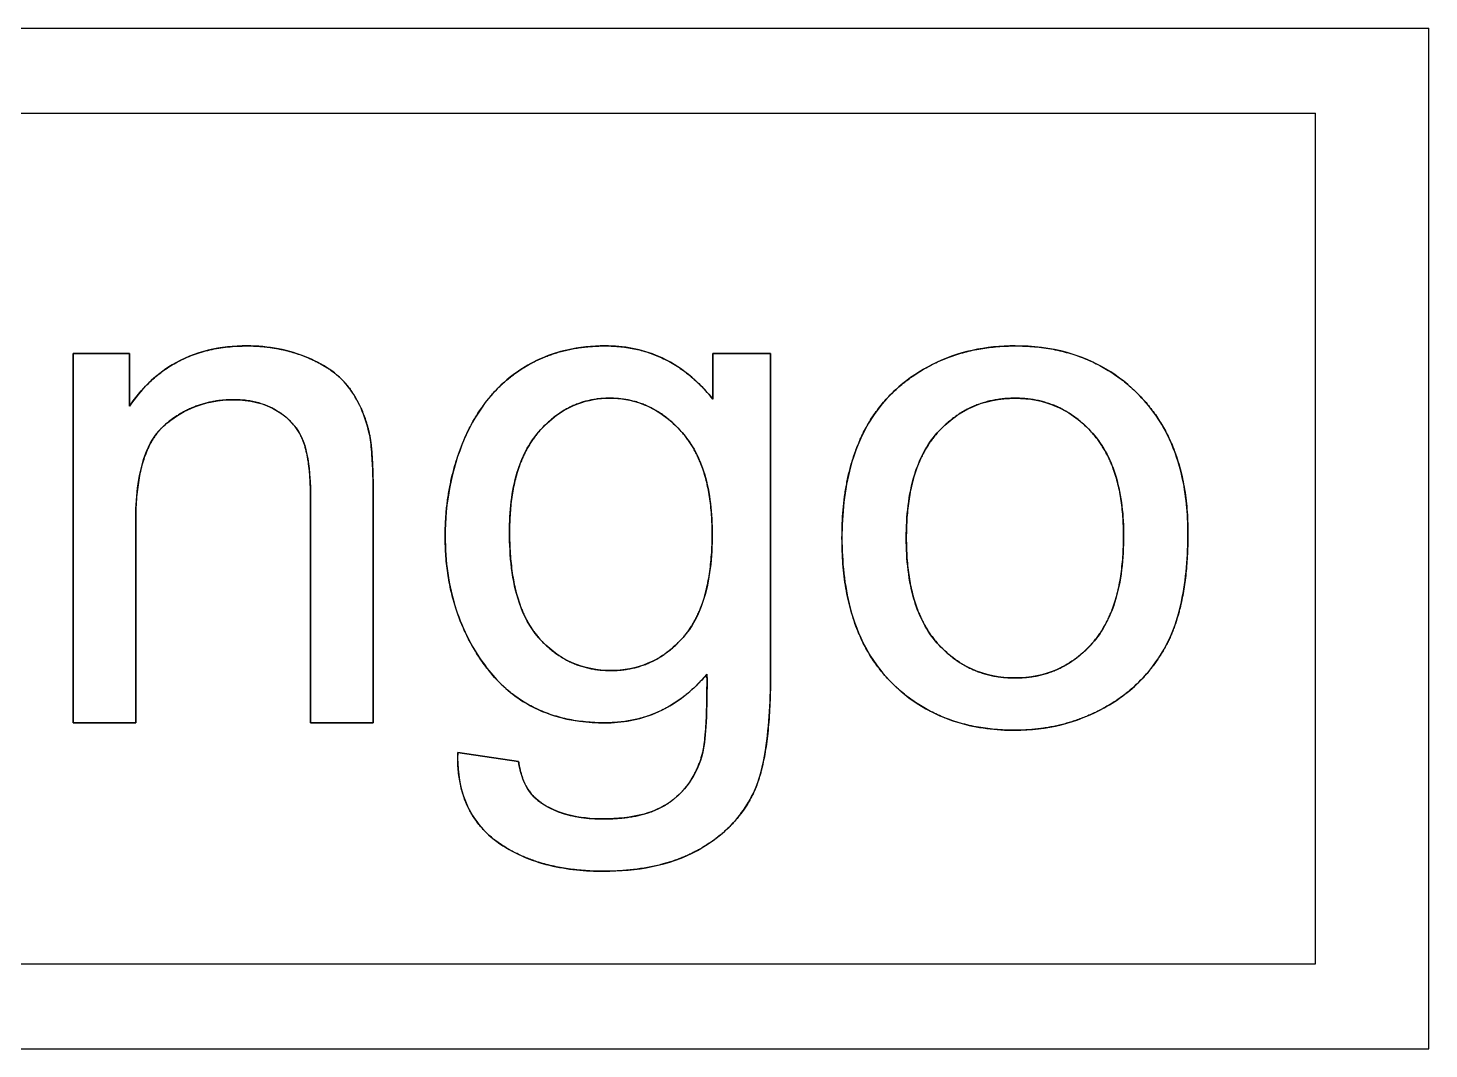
# Model space of a CAD drawing. Header units: millimetres. Extents: x 30 to 130, y 0 to 36.
# Drawn here: x 80.58 to 130, y 0 to 36 of the extents above; entities that cross this region are included whole.
import ezdxf

# ---------------------------------------------------------------- set-up
doc = ezdxf.new("R2010")
doc.units = ezdxf.units.MM
doc.layers.add('Fusion', color=7, linetype='CONTINUOUS')

msp = doc.modelspace()

# ---------------------------------------------------------------- linework, layer by layer
at = {"layer": 'Fusion'}
for p, q in [((30, 36, 9.3), (130, 36, 9.3)), ((30, 36), (130, 36)), ((30, 36, 9.3), (130, 36, 9.3)), ((30, 36), (130, 36)), ((130, 0, 9.3), (130, 36, 9.3)), ((130, 36), (130, 36, 9.3)), ((130, 0), (130, 36)), ((130, 0, 9.3), (130, 36, 9.3)), ((130, 36), (130, 36, 9.3)), ((130, 0), (130, 36)), ((36, 33, 9.3), (126, 33, 9.3)), ((36, 33, 6.3), (126, 33, 6.3)), ((36, 33, 9.3), (126, 33, 9.3)), ((36, 33, 6.3), (126, 33, 6.3)), ((126, 3, 9.3), (126, 33, 9.3)), ((126, 3, 9.3), (126, 33, 9.3)), ((126, 33, 6.3), (126, 33, 9.3)), ((126, 3, 6.3), (126, 33, 6.3)), ((126, 33, 6.3), (126, 33, 9.3)), ((126, 3, 6.3), (126, 33, 6.3)), ((88.3056, 24.7907, 6.3), (88.3056, 24.7907, 9.5)), ((88.3056, 24.7907, 6.3), (88.3056, 24.7907, 9.5)), ((100.94, 24.7907, 6.3), (100.94, 24.7907, 9.5)), ((100.94, 24.7907, 6.3), (100.94, 24.7907, 9.5)), ((115.401, 24.7907, 6.3), (115.401, 24.7907, 9.5)), ((115.401, 24.7907, 6.3), (115.401, 24.7907, 9.5)), ((82.1737, 24.5291, 6.3), (82.1737, 11.5, 6.3)), ((84.1604, 24.5291, 6.3), (82.1737, 24.5291, 6.3)), ((82.1737, 24.5291, 6.3), (82.1737, 11.5, 6.3)), ((82.1737, 24.5291, 6.3), (82.1737, 24.5291, 9.5)), ((82.1737, 11.5, 9.5), (82.1737, 24.5291, 9.5)), ((84.1604, 24.5291, 6.3), (82.1737, 24.5291, 6.3)), ((82.1737, 24.5291, 9.5), (84.1604, 24.5291, 9.5)), ((82.1737, 24.5291, 6.3), (82.1737, 24.5291, 9.5)), ((82.1737, 11.5, 9.5), (82.1737, 24.5291, 9.5)), ((82.1737, 24.5291, 9.5), (84.1604, 24.5291, 9.5)), ((84.1604, 22.6609, 6.3), (84.1604, 24.5291, 6.3)), ((84.1604, 22.6609, 6.3), (84.1604, 24.5291, 6.3)), ((84.1604, 24.5291, 9.5), (84.1604, 22.6609, 9.5)), ((84.1604, 24.5291, 6.3), (84.1604, 24.5291, 9.5)), ((84.1604, 24.5291, 6.3), (84.1604, 24.5291, 9.5)), ((84.1604, 24.5291, 9.5), (84.1604, 22.6609, 9.5)), ((90.4697, 24.368, 6.3), (90.4697, 24.368, 9.5)), ((90.4697, 24.368, 6.3), (90.4697, 24.368, 9.5)), ((106.777, 24.5291, 6.3), (104.742, 24.5291, 6.3)), ((104.742, 24.5291, 6.3), (104.742, 22.9094, 6.3)), ((106.777, 24.5291, 6.3), (104.742, 24.5291, 6.3)), ((104.742, 24.5291, 9.5), (106.777, 24.5291, 9.5)), ((104.742, 24.5291, 6.3), (104.742, 24.5291, 9.5)), ((104.742, 24.5291, 6.3), (104.742, 22.9094, 6.3)), ((104.742, 24.5291, 6.3), (104.742, 24.5291, 9.5)), ((104.742, 22.9094, 9.5), (104.742, 24.5291, 9.5)), ((104.742, 24.5291, 9.5), (106.777, 24.5291, 9.5)), ((104.742, 22.9094, 9.5), (104.742, 24.5291, 9.5)), ((106.777, 13.3003, 6.3), (106.777, 24.5291, 6.3)), ((106.777, 13.3003, 6.3), (106.777, 24.5291, 6.3)), ((106.777, 24.5291, 9.5), (106.777, 13.3003, 9.5)), ((106.777, 24.5291, 6.3), (106.777, 24.5291, 9.5)), ((106.777, 24.5291, 6.3), (106.777, 24.5291, 9.5)), ((106.777, 24.5291, 9.5), (106.777, 13.3003, 9.5)), ((97.9286, 23.9339, 6.3), (97.9286, 23.9339, 9.5)), ((97.9286, 23.9339, 6.3), (97.9286, 23.9339, 9.5)), ((91.9479, 23.261, 6.3), (91.9479, 23.261, 9.5)), ((91.9479, 23.261, 6.3), (91.9479, 23.261, 9.5)), ((111.305, 23.3501, 6.3), (111.305, 23.3501, 9.5)), ((111.305, 23.3501, 6.3), (111.305, 23.3501, 9.5)), ((87.8396, 22.8939, 6.3), (87.8396, 22.8939, 9.5)), ((87.8396, 22.8939, 6.3), (87.8396, 22.8939, 9.5)), ((101.099, 22.9462, 6.3), (101.099, 22.9462, 9.5)), ((101.099, 22.9462, 6.3), (101.099, 22.9462, 9.5)), ((104.742, 22.9094, 6.3), (104.742, 22.9094, 9.5)), ((104.742, 22.9094, 6.3), (104.742, 22.9094, 9.5)), ((115.401, 22.9462, 6.3), (115.401, 22.9462, 9.5)), ((115.401, 22.9462, 6.3), (115.401, 22.9462, 9.5)), ((119.792, 23.0386, 6.3), (119.792, 23.0386, 9.5)), ((119.792, 23.0386, 6.3), (119.792, 23.0386, 9.5)), ((84.1604, 22.6609, 6.3), (84.1604, 22.6609, 9.5)), ((84.1604, 22.6609, 6.3), (84.1604, 22.6609, 9.5)), ((89.3783, 22.4957, 6.3), (89.3783, 22.4957, 9.5)), ((89.3783, 22.4957, 6.3), (89.3783, 22.4957, 9.5)), ((85.4048, 21.9995, 6.3), (85.4048, 21.9995, 9.5)), ((85.4048, 21.9995, 6.3), (85.4048, 21.9995, 9.5)), ((98.5974, 21.7583, 6.3), (98.5974, 21.7583, 9.5)), ((98.5974, 21.7583, 6.3), (98.5974, 21.7583, 9.5)), ((90.2923, 21.4296, 6.3), (90.2923, 21.4296, 9.5)), ((90.2923, 21.4296, 6.3), (90.2923, 21.4296, 9.5)), ((92.6347, 21.6332, 6.3), (92.6347, 21.6332, 9.5)), ((92.6347, 21.6332, 6.3), (92.6347, 21.6332, 9.5)), ((95.9729, 21.504, 6.3), (95.9729, 21.504, 9.5)), ((95.9729, 21.504, 6.3), (95.9729, 21.504, 9.5)), ((103.656, 21.7395, 6.3), (103.656, 21.7395, 9.5)), ((103.656, 21.7395, 6.3), (103.656, 21.7395, 9.5)), ((112.654, 21.7207, 6.3), (112.654, 21.7207, 9.5)), ((112.654, 21.7207, 6.3), (112.654, 21.7207, 9.5)), ((118.13, 21.7149, 6.3), (118.13, 21.7149, 9.5)), ((118.13, 21.7149, 6.3), (118.13, 21.7149, 9.5)), ((90.5499, 19.4142, 6.3), (90.5499, 11.5, 6.3)), ((90.5499, 19.4142, 6.3), (90.5499, 19.4142, 9.5)), ((90.5499, 19.4142, 6.3), (90.5499, 11.5, 6.3)), ((90.5499, 19.4142, 6.3), (90.5499, 19.4142, 9.5)), ((90.5499, 11.5, 9.5), (90.5499, 19.4142, 9.5)), ((90.5499, 11.5, 9.5), (90.5499, 19.4142, 9.5)), ((92.7574, 11.5, 6.3), (92.7574, 19.4919, 6.3)), ((92.7574, 11.5, 6.3), (92.7574, 19.4919, 6.3)), ((92.7574, 19.4919, 9.5), (92.7574, 11.5, 9.5)), ((92.7574, 19.4919, 6.3), (92.7574, 19.4919, 9.5)), ((92.7574, 19.4919, 6.3), (92.7574, 19.4919, 9.5)), ((92.7574, 19.4919, 9.5), (92.7574, 11.5, 9.5)), ((84.3812, 11.5, 6.3), (84.3812, 18.6057, 6.3)), ((84.3812, 11.5, 6.3), (84.3812, 18.6057, 6.3)), ((84.3812, 18.6057, 9.5), (84.3812, 11.5, 9.5)), ((84.3812, 18.6057, 6.3), (84.3812, 18.6057, 9.5)), ((84.3812, 18.6057, 6.3), (84.3812, 18.6057, 9.5)), ((84.3812, 18.6057, 9.5), (84.3812, 11.5, 9.5)), ((95.2984, 18.0718, 6.3), (95.2984, 18.0718, 9.5)), ((95.2984, 18.0718, 6.3), (95.2984, 18.0718, 9.5)), ((97.5672, 18.2304, 6.3), (97.5672, 18.2304, 9.5)), ((97.5672, 18.2304, 6.3), (97.5672, 18.2304, 9.5)), ((104.717, 18.1576, 6.3), (104.717, 18.1576, 9.5)), ((104.717, 18.1576, 6.3), (104.717, 18.1576, 9.5)), ((109.294, 18.0145, 6.3), (109.294, 18.0145, 9.5)), ((109.294, 18.0145, 6.3), (109.294, 18.0145, 9.5)), ((111.563, 18.0203, 6.3), (111.563, 18.0203, 9.5)), ((111.563, 18.0203, 6.3), (111.563, 18.0203, 9.5)), ((119.228, 18.093, 6.3), (119.228, 18.093, 9.5)), ((119.228, 18.093, 6.3), (119.228, 18.093, 9.5)), ((121.496, 18.1977, 6.3), (121.496, 18.1977, 9.5)), ((121.496, 18.1977, 6.3), (121.496, 18.1977, 9.5)), ((98.5851, 14.5136, 6.3), (98.5851, 14.5136, 9.5)), ((98.5851, 14.5136, 6.3), (98.5851, 14.5136, 9.5)), ((103.687, 14.5079, 6.3), (103.687, 14.5079, 9.5)), ((103.687, 14.5079, 6.3), (103.687, 14.5079, 9.5)), ((112.654, 14.3141, 6.3), (112.654, 14.3141, 9.5)), ((112.654, 14.3141, 6.3), (112.654, 14.3141, 9.5)), ((118.136, 14.3199, 6.3), (118.136, 14.3199, 9.5)), ((118.136, 14.3199, 6.3), (118.136, 14.3199, 9.5)), ((120.742, 14.2602, 6.3), (120.742, 14.2602, 9.5)), ((120.742, 14.2602, 6.3), (120.742, 14.2602, 9.5)), ((96.7701, 13.4336, 6.3), (96.7701, 13.4336, 9.5)), ((96.7701, 13.4336, 6.3), (96.7701, 13.4336, 9.5)), ((101.136, 13.3445, 6.3), (101.136, 13.3445, 9.5)), ((101.136, 13.3445, 6.3), (101.136, 13.3445, 9.5)), ((104.533, 13.221, 6.3), (104.533, 13.221, 9.5)), ((104.533, 13.221, 6.3), (104.533, 13.221, 9.5)), ((106.777, 13.3003, 6.3), (106.777, 13.3003, 9.5)), ((106.777, 13.3003, 6.3), (106.777, 13.3003, 9.5)), ((110.98, 12.9839, 6.3), (110.98, 12.9839, 9.5)), ((110.98, 12.9839, 6.3), (110.98, 12.9839, 9.5)), ((115.401, 13.0828, 6.3), (115.401, 13.0828, 9.5)), ((115.401, 13.0828, 6.3), (115.401, 13.0828, 9.5)), ((118.547, 12.0314, 6.3), (118.547, 12.0314, 9.5)), ((118.547, 12.0314, 6.3), (118.547, 12.0314, 9.5)), ((82.1737, 11.5, 6.3), (84.3812, 11.5, 6.3)), ((82.1737, 11.5, 6.3), (82.1737, 11.5, 9.5)), ((82.1737, 11.5, 6.3), (84.3812, 11.5, 6.3)), ((82.1737, 11.5, 6.3), (82.1737, 11.5, 9.5)), ((84.3812, 11.5, 9.5), (82.1737, 11.5, 9.5)), ((84.3812, 11.5, 9.5), (82.1737, 11.5, 9.5)), ((84.3812, 11.5, 6.3), (84.3812, 11.5, 9.5)), ((84.3812, 11.5, 6.3), (84.3812, 11.5, 9.5)), ((90.5499, 11.5, 6.3), (92.7574, 11.5, 6.3)), ((90.5499, 11.5, 6.3), (90.5499, 11.5, 9.5)), ((90.5499, 11.5, 6.3), (92.7574, 11.5, 6.3)), ((90.5499, 11.5, 6.3), (90.5499, 11.5, 9.5)), ((92.7574, 11.5, 9.5), (90.5499, 11.5, 9.5)), ((92.7574, 11.5, 9.5), (90.5499, 11.5, 9.5)), ((92.7574, 11.5, 6.3), (92.7574, 11.5, 9.5)), ((92.7574, 11.5, 6.3), (92.7574, 11.5, 9.5)), ((100.928, 11.5, 6.3), (100.928, 11.5, 9.5)), ((100.928, 11.5, 6.3), (100.928, 11.5, 9.5)), ((115.401, 11.2384, 6.3), (115.401, 11.2384, 9.5)), ((115.401, 11.2384, 6.3), (115.401, 11.2384, 9.5)), ((97.8861, 10.1395, 6.3), (95.7399, 10.4535, 6.3)), ((97.8861, 10.1395, 6.3), (95.7399, 10.4535, 6.3)), ((95.7399, 10.4535, 9.5), (97.8861, 10.1395, 9.5)), ((95.7399, 10.4535, 6.3), (95.7399, 10.4535, 9.5)), ((95.7399, 10.4535, 6.3), (95.7399, 10.4535, 9.5)), ((95.7399, 10.4535, 9.5), (97.8861, 10.1395, 9.5)), ((104.374, 10.4175, 6.3), (104.374, 10.4175, 9.5)), ((104.374, 10.4175, 6.3), (104.374, 10.4175, 9.5)), ((97.8861, 10.1395, 6.3), (97.8861, 10.1395, 9.5)), ((97.8861, 10.1395, 6.3), (97.8861, 10.1395, 9.5)), ((106.158, 9.00145, 6.3), (106.158, 9.00145, 9.5)), ((106.158, 9.00145, 6.3), (106.158, 9.00145, 9.5)), ((98.6342, 8.7153, 6.3), (98.6342, 8.7153, 9.5)), ((98.6342, 8.7153, 6.3), (98.6342, 8.7153, 9.5)), ((103.245, 8.71857, 6.3), (103.245, 8.71857, 9.5)), ((103.245, 8.71857, 6.3), (103.245, 8.71857, 9.5)), ((100.878, 8.11192, 6.3), (100.878, 8.11192, 9.5)), ((100.878, 8.11192, 6.3), (100.878, 8.11192, 9.5)), ((97.1257, 7.3115, 6.3), (97.1257, 7.3115, 9.5)), ((97.1257, 7.3115, 6.3), (97.1257, 7.3115, 9.5)), ((104.195, 7.00164, 6.3), (104.195, 7.00164, 9.5)), ((104.195, 7.00164, 6.3), (104.195, 7.00164, 9.5)), ((100.891, 6.26744, 6.3), (100.891, 6.26744, 9.5)), ((100.891, 6.26744, 6.3), (100.891, 6.26744, 9.5)), ((36, 3, 9.3), (126, 3, 9.3)), ((36, 3, 6.3), (126, 3, 6.3)), ((36, 3, 9.3), (126, 3, 9.3)), ((36, 3, 6.3), (126, 3, 6.3)), ((126, 3, 6.3), (126, 3, 9.3)), ((126, 3, 6.3), (126, 3, 9.3)), ((30, 0), (130, 0)), ((30, 0, 9.3), (130, 0, 9.3)), ((30, 0, 9.3), (130, 0, 9.3)), ((30, 0), (130, 0)), ((130, 0), (130, 0, 9.3)), ((130, 0), (130, 0, 9.3))]:
    msp.add_line(p, q, dxfattribs=at)
for points, knots in [([(88.3056, 24.7907, 6.3), (87.3858, 24.7939, 6.3), (86.4542, 24.5966, 6.3), (85.666, 24.1204, 6.3), (85.0605, 23.7596, 6.3), (84.5534, 23.247, 6.3), (84.1604, 22.6609, 6.3)], [0, 0, 0, 0, 0.565833, 0.565833, 0.565833, 1, 1, 1, 1]), ([(88.3056, 24.7907, 6.3), (87.3858, 24.7939, 6.3), (86.4542, 24.5966, 6.3), (85.666, 24.1204, 6.3), (85.0605, 23.7596, 6.3), (84.5534, 23.247, 6.3), (84.1604, 22.6609, 6.3)], [0, 0, 0, 0, 0.565833, 0.565833, 0.565833, 1, 1, 1, 1]), ([(100.94, 24.7907, 6.3), (100.481, 24.7926, 6.3), (100.029, 24.7437, 6.3), (99.5846, 24.6438, 6.3), (98.9945, 24.5092, 6.3), (98.4303, 24.2703, 6.3), (97.9286, 23.9339, 6.3)], [0, 0, 0, 0, 0.42843, 0.42843, 0.42843, 1, 1, 1, 1]), ([(100.94, 24.7907, 6.3), (100.481, 24.7926, 6.3), (100.029, 24.7437, 6.3), (99.5846, 24.6438, 6.3), (98.9945, 24.5092, 6.3), (98.4303, 24.2703, 6.3), (97.9286, 23.9339, 6.3)], [0, 0, 0, 0, 0.42843, 0.42843, 0.42843, 1, 1, 1, 1]), ([(104.742, 22.9094, 6.3), (104.232, 23.5536, 6.3), (103.586, 24.0963, 6.3), (102.831, 24.4182, 6.3), (102.238, 24.6751, 6.3), (101.588, 24.7919, 6.3), (100.94, 24.7907, 6.3)], [0, 0, 0, 0, 0.558645, 0.558645, 0.558645, 1, 1, 1, 1]), ([(104.742, 22.9094, 6.3), (104.232, 23.5536, 6.3), (103.586, 24.0963, 6.3), (102.831, 24.4182, 6.3), (102.238, 24.6751, 6.3), (101.588, 24.7919, 6.3), (100.94, 24.7907, 6.3)], [0, 0, 0, 0, 0.558645, 0.558645, 0.558645, 1, 1, 1, 1]), ([(115.401, 24.7907, 6.3), (114.385, 24.7934, 6.3), (113.363, 24.5906, 6.3), (112.46, 24.1265, 6.3), (112.044, 23.9137, 6.3), (111.66, 23.6549, 6.3), (111.305, 23.3501, 6.3)], [0, 0, 0, 0, 0.685513, 0.685513, 0.685513, 1, 1, 1, 1]), ([(115.401, 24.7907, 6.3), (114.385, 24.7934, 6.3), (113.363, 24.5906, 6.3), (112.46, 24.1265, 6.3), (112.044, 23.9137, 6.3), (111.66, 23.6549, 6.3), (111.305, 23.3501, 6.3)], [0, 0, 0, 0, 0.685513, 0.685513, 0.685513, 1, 1, 1, 1]), ([(119.792, 23.0386, 6.3), (119.095, 23.7621, 6.3), (118.206, 24.294, 6.3), (117.236, 24.556, 6.3), (116.64, 24.7203, 6.3), (116.021, 24.7909, 6.3), (115.401, 24.7907, 6.3)], [0, 0, 0, 0, 0.619179, 0.619179, 0.619179, 1, 1, 1, 1]), ([(119.792, 23.0386, 6.3), (119.095, 23.7621, 6.3), (118.206, 24.294, 6.3), (117.236, 24.556, 6.3), (116.64, 24.7203, 6.3), (116.021, 24.7909, 6.3), (115.401, 24.7907, 6.3)], [0, 0, 0, 0, 0.619179, 0.619179, 0.619179, 1, 1, 1, 1]), ([(97.9286, 23.9339, 6.3), (97.4209, 23.5954, 6.3), (96.9786, 23.1627, 6.3), (96.6225, 22.6658, 6.3), (96.3644, 22.3036, 6.3), (96.1479, 21.9164, 6.3), (95.9729, 21.504, 6.3)], [0, 0, 0, 0, 0.579777, 0.579777, 0.579777, 1, 1, 1, 1]), ([(97.9286, 23.9339, 6.3), (97.4209, 23.5954, 6.3), (96.9786, 23.1627, 6.3), (96.6225, 22.6658, 6.3), (96.3644, 22.3036, 6.3), (96.1479, 21.9164, 6.3), (95.9729, 21.504, 6.3)], [0, 0, 0, 0, 0.579777, 0.579777, 0.579777, 1, 1, 1, 1]), ([(111.305, 23.3501, 6.3), (110.82, 22.9336, 6.3), (110.418, 22.4238, 6.3), (110.118, 21.8595, 6.3), (109.894, 21.4361, 6.3), (109.72, 20.9923, 6.3), (109.597, 20.5282, 6.3), (109.376, 19.7122, 6.3), (109.294, 18.8618, 6.3), (109.294, 18.0145, 6.3)], [0, 0, 0, 0, 0.326435, 0.326435, 0.326435, 0.569955, 0.569955, 0.569955, 1, 1, 1, 1]), ([(111.305, 23.3501, 6.3), (110.82, 22.9336, 6.3), (110.418, 22.4238, 6.3), (110.118, 21.8595, 6.3), (109.894, 21.4361, 6.3), (109.72, 20.9923, 6.3), (109.597, 20.5282, 6.3), (109.376, 19.7122, 6.3), (109.294, 18.8618, 6.3), (109.294, 18.0145, 6.3)], [0, 0, 0, 0, 0.326435, 0.326435, 0.326435, 0.569955, 0.569955, 0.569955, 1, 1, 1, 1]), ([(85.4048, 21.9995, 6.3), (85.6889, 22.2491, 6.3), (86.0032, 22.449, 6.3), (86.3476, 22.5992, 6.3), (86.8147, 22.8019, 6.3), (87.3261, 22.8948, 6.3), (87.8396, 22.8939, 6.3)], [0, 0, 0, 0, 0.423215, 0.423215, 0.423215, 1, 1, 1, 1]), ([(85.4048, 21.9995, 6.3), (85.6889, 22.2491, 6.3), (86.0032, 22.449, 6.3), (86.3476, 22.5992, 6.3), (86.8147, 22.8019, 6.3), (87.3261, 22.8948, 6.3), (87.8396, 22.8939, 6.3)], [0, 0, 0, 0, 0.423215, 0.423215, 0.423215, 1, 1, 1, 1]), ([(98.5974, 21.7583, 6.3), (98.9743, 22.1954, 6.3), (99.4429, 22.5536, 6.3), (99.9796, 22.7514, 6.3), (100.336, 22.8844, 6.3), (100.717, 22.9467, 6.3), (101.099, 22.9462, 6.3)], [0, 0, 0, 0, 0.600261, 0.600261, 0.600261, 1, 1, 1, 1]), ([(98.5974, 21.7583, 6.3), (98.9743, 22.1954, 6.3), (99.4429, 22.5536, 6.3), (99.9796, 22.7514, 6.3), (100.336, 22.8844, 6.3), (100.717, 22.9467, 6.3), (101.099, 22.9462, 6.3)], [0, 0, 0, 0, 0.600261, 0.600261, 0.600261, 1, 1, 1, 1]), ([(101.099, 22.9462, 6.3), (101.48, 22.9467, 6.3), (101.86, 22.886, 6.3), (102.216, 22.757, 6.3), (102.774, 22.5575, 6.3), (103.262, 22.1897, 6.3), (103.656, 21.7395, 6.3)], [0, 0, 0, 0, 0.390392, 0.390392, 0.390392, 1, 1, 1, 1]), ([(101.099, 22.9462, 6.3), (101.48, 22.9467, 6.3), (101.86, 22.886, 6.3), (102.216, 22.757, 6.3), (102.774, 22.5575, 6.3), (103.262, 22.1897, 6.3), (103.656, 21.7395, 6.3)], [0, 0, 0, 0, 0.390392, 0.390392, 0.390392, 1, 1, 1, 1]), ([(112.654, 21.7207, 6.3), (112.99, 22.0988, 6.3), (113.394, 22.4145, 6.3), (113.851, 22.6237, 6.3), (114.333, 22.8468, 6.3), (114.867, 22.9473, 6.3), (115.401, 22.9462, 6.3)], [0, 0, 0, 0, 0.486266, 0.486266, 0.486266, 1, 1, 1, 1]), ([(112.654, 21.7207, 6.3), (112.99, 22.0988, 6.3), (113.394, 22.4145, 6.3), (113.851, 22.6237, 6.3), (114.333, 22.8468, 6.3), (114.867, 22.9473, 6.3), (115.401, 22.9462, 6.3)], [0, 0, 0, 0, 0.486266, 0.486266, 0.486266, 1, 1, 1, 1]), ([(115.401, 22.9462, 6.3), (115.9, 22.9471, 6.3), (116.398, 22.8569, 6.3), (116.852, 22.659, 6.3), (117.342, 22.4484, 6.3), (117.774, 22.116, 6.3), (118.13, 21.7149, 6.3)], [0, 0, 0, 0, 0.482096, 0.482096, 0.482096, 1, 1, 1, 1]), ([(115.401, 22.9462, 6.3), (115.9, 22.9471, 6.3), (116.398, 22.8569, 6.3), (116.852, 22.659, 6.3), (117.342, 22.4484, 6.3), (117.774, 22.116, 6.3), (118.13, 21.7149, 6.3)], [0, 0, 0, 0, 0.482096, 0.482096, 0.482096, 1, 1, 1, 1]), ([(121.496, 18.1977, 6.3), (121.496, 18.8752, 6.3), (121.435, 19.5535, 6.3), (121.284, 20.2118, 6.3), (121.183, 20.6572, 6.3), (121.038, 21.0867, 6.3), (120.847, 21.5004, 6.3), (120.585, 22.0679, 6.3), (120.228, 22.5912, 6.3), (119.792, 23.0386, 6.3)], [0, 0, 0, 0, 0.384244, 0.384244, 0.384244, 0.643174, 0.643174, 0.643174, 1, 1, 1, 1]), ([(121.496, 18.1977, 6.3), (121.496, 18.8752, 6.3), (121.435, 19.5535, 6.3), (121.284, 20.2118, 6.3), (121.183, 20.6572, 6.3), (121.038, 21.0867, 6.3), (120.847, 21.5004, 6.3), (120.585, 22.0679, 6.3), (120.228, 22.5912, 6.3), (119.792, 23.0386, 6.3)], [0, 0, 0, 0, 0.384244, 0.384244, 0.384244, 0.643174, 0.643174, 0.643174, 1, 1, 1, 1]), ([(84.3812, 18.6057, 6.3), (84.3841, 19.3931, 6.3), (84.4481, 20.1903, 6.3), (84.7091, 20.9208, 6.3), (84.8577, 21.3306, 6.3), (85.0807, 21.7171, 6.3), (85.4048, 21.9995, 6.3)], [0, 0, 0, 0, 0.638697, 0.638697, 0.638697, 1, 1, 1, 1]), ([(84.3812, 18.6057, 6.3), (84.3841, 19.3931, 6.3), (84.4481, 20.1903, 6.3), (84.7091, 20.9208, 6.3), (84.8577, 21.3306, 6.3), (85.0807, 21.7171, 6.3), (85.4048, 21.9995, 6.3)], [0, 0, 0, 0, 0.638697, 0.638697, 0.638697, 1, 1, 1, 1]), ([(97.5672, 18.2304, 6.3), (97.568, 18.9461, 6.3), (97.6368, 19.6644, 6.3), (97.8426, 20.342, 6.3), (98.0001, 20.8602, 6.3), (98.2449, 21.3529, 6.3), (98.5974, 21.7583, 6.3)], [0, 0, 0, 0, 0.565828, 0.565828, 0.565828, 1, 1, 1, 1]), ([(97.5672, 18.2304, 6.3), (97.568, 18.9461, 6.3), (97.6368, 19.6644, 6.3), (97.8426, 20.342, 6.3), (98.0001, 20.8602, 6.3), (98.2449, 21.3529, 6.3), (98.5974, 21.7583, 6.3)], [0, 0, 0, 0, 0.565828, 0.565828, 0.565828, 1, 1, 1, 1]), ([(90.2923, 21.4296, 6.3), (90.4397, 21.041, 6.3), (90.4985, 20.5853, 6.3), (90.5291, 20.1251, 6.3), (90.5434, 19.8909, 6.3), (90.5503, 19.6539, 6.3), (90.5499, 19.4142, 6.3)], [0, 0, 0, 0, 0.66419, 0.66419, 0.66419, 1, 1, 1, 1]), ([(90.2923, 21.4296, 6.3), (90.4397, 21.041, 6.3), (90.4985, 20.5853, 6.3), (90.5291, 20.1251, 6.3), (90.5434, 19.8909, 6.3), (90.5503, 19.6539, 6.3), (90.5499, 19.4142, 6.3)], [0, 0, 0, 0, 0.66419, 0.66419, 0.66419, 1, 1, 1, 1]), ([(92.7574, 19.4919, 6.3), (92.7569, 19.9955, 6.3), (92.7488, 20.4955, 6.3), (92.7152, 20.9694, 6.3), (92.6981, 21.2029, 6.3), (92.6747, 21.4313, 6.3), (92.6347, 21.6332, 6.3)], [0, 0, 0, 0, 0.66876, 0.66876, 0.66876, 1, 1, 1, 1]), ([(92.7574, 19.4919, 6.3), (92.7569, 19.9955, 6.3), (92.7488, 20.4955, 6.3), (92.7152, 20.9694, 6.3), (92.6981, 21.2029, 6.3), (92.6747, 21.4313, 6.3), (92.6347, 21.6332, 6.3)], [0, 0, 0, 0, 0.66876, 0.66876, 0.66876, 1, 1, 1, 1]), ([(103.656, 21.7395, 6.3), (104.024, 21.3226, 6.3), (104.279, 20.813, 6.3), (104.441, 20.2767, 6.3), (104.647, 19.5963, 6.3), (104.716, 18.8757, 6.3), (104.717, 18.1576, 6.3)], [0, 0, 0, 0, 0.441552, 0.441552, 0.441552, 1, 1, 1, 1]), ([(103.656, 21.7395, 6.3), (104.024, 21.3226, 6.3), (104.279, 20.813, 6.3), (104.441, 20.2767, 6.3), (104.647, 19.5963, 6.3), (104.716, 18.8757, 6.3), (104.717, 18.1576, 6.3)], [0, 0, 0, 0, 0.441552, 0.441552, 0.441552, 1, 1, 1, 1]), ([(111.563, 18.0203, 6.3), (111.564, 18.7819, 6.3), (111.637, 19.5473, 6.3), (111.861, 20.2676, 6.3), (112.028, 20.8008, 6.3), (112.285, 21.3073, 6.3), (112.654, 21.7207, 6.3)], [0, 0, 0, 0, 0.573773, 0.573773, 0.573773, 1, 1, 1, 1]), ([(111.563, 18.0203, 6.3), (111.564, 18.7819, 6.3), (111.637, 19.5473, 6.3), (111.861, 20.2676, 6.3), (112.028, 20.8008, 6.3), (112.285, 21.3073, 6.3), (112.654, 21.7207, 6.3)], [0, 0, 0, 0, 0.573773, 0.573773, 0.573773, 1, 1, 1, 1]), ([(118.13, 21.7149, 6.3), (118.524, 21.2744, 6.3), (118.795, 20.7321, 6.3), (118.963, 20.1611, 6.3), (119.159, 19.4956, 6.3), (119.227, 18.7933, 6.3), (119.228, 18.093, 6.3)], [0, 0, 0, 0, 0.462481, 0.462481, 0.462481, 1, 1, 1, 1]), ([(118.13, 21.7149, 6.3), (118.524, 21.2744, 6.3), (118.795, 20.7321, 6.3), (118.963, 20.1611, 6.3), (119.159, 19.4956, 6.3), (119.227, 18.7933, 6.3), (119.228, 18.093, 6.3)], [0, 0, 0, 0, 0.462481, 0.462481, 0.462481, 1, 1, 1, 1]), ([(95.2984, 18.0718, 6.3), (95.2979, 17.2064, 6.3), (95.4131, 16.3394, 6.3), (95.6797, 15.5183, 6.3), (95.9217, 14.7679, 6.3), (96.2918, 14.0603, 6.3), (96.7701, 13.4336, 6.3)], [0, 0, 0, 0, 0.522513, 0.522513, 0.522513, 1, 1, 1, 1]), ([(95.2984, 18.0718, 6.3), (95.2979, 17.2064, 6.3), (95.4131, 16.3394, 6.3), (95.6797, 15.5183, 6.3), (95.9217, 14.7679, 6.3), (96.2918, 14.0603, 6.3), (96.7701, 13.4336, 6.3)], [0, 0, 0, 0, 0.522513, 0.522513, 0.522513, 1, 1, 1, 1]), ([(98.5851, 14.5136, 6.3), (98.2822, 14.8614, 6.3), (98.0661, 15.2809, 6.3), (97.9156, 15.7218, 6.3), (97.646, 16.5196, 6.3), (97.5693, 17.3787, 6.3), (97.5672, 18.2304, 6.3)], [0, 0, 0, 0, 0.357162, 0.357162, 0.357162, 1, 1, 1, 1]), ([(98.5851, 14.5136, 6.3), (98.2822, 14.8614, 6.3), (98.0661, 15.2809, 6.3), (97.9156, 15.7218, 6.3), (97.646, 16.5196, 6.3), (97.5693, 17.3787, 6.3), (97.5672, 18.2304, 6.3)], [0, 0, 0, 0, 0.357162, 0.357162, 0.357162, 1, 1, 1, 1]), ([(104.717, 18.1576, 6.3), (104.715, 17.3486, 6.3), (104.64, 16.5338, 6.3), (104.389, 15.7743, 6.3), (104.235, 15.3106, 6.3), (104.008, 14.8701, 6.3), (103.687, 14.5079, 6.3)], [0, 0, 0, 0, 0.619872, 0.619872, 0.619872, 1, 1, 1, 1]), ([(104.717, 18.1576, 6.3), (104.715, 17.3486, 6.3), (104.64, 16.5338, 6.3), (104.389, 15.7743, 6.3), (104.235, 15.3106, 6.3), (104.008, 14.8701, 6.3), (103.687, 14.5079, 6.3)], [0, 0, 0, 0, 0.619872, 0.619872, 0.619872, 1, 1, 1, 1]), ([(109.294, 18.0145, 6.3), (109.294, 17.1814, 6.3), (109.374, 16.3457, 6.3), (109.587, 15.5429, 6.3), (109.836, 14.5923, 6.3), (110.294, 13.6889, 6.3), (110.98, 12.9839, 6.3)], [0, 0, 0, 0, 0.457372, 0.457372, 0.457372, 1, 1, 1, 1]), ([(109.294, 18.0145, 6.3), (109.294, 17.1814, 6.3), (109.374, 16.3457, 6.3), (109.587, 15.5429, 6.3), (109.836, 14.5923, 6.3), (110.294, 13.6889, 6.3), (110.98, 12.9839, 6.3)], [0, 0, 0, 0, 0.457372, 0.457372, 0.457372, 1, 1, 1, 1]), ([(112.654, 14.3141, 6.3), (112.284, 14.7304, 6.3), (112.027, 15.2396, 6.3), (111.86, 15.7754, 6.3), (111.637, 16.4952, 6.3), (111.564, 17.2595, 6.3), (111.563, 18.0203, 6.3)], [0, 0, 0, 0, 0.427612, 0.427612, 0.427612, 1, 1, 1, 1]), ([(112.654, 14.3141, 6.3), (112.284, 14.7304, 6.3), (112.027, 15.2396, 6.3), (111.86, 15.7754, 6.3), (111.637, 16.4952, 6.3), (111.564, 17.2595, 6.3), (111.563, 18.0203, 6.3)], [0, 0, 0, 0, 0.427612, 0.427612, 0.427612, 1, 1, 1, 1]), ([(119.228, 18.093, 6.3), (119.226, 17.2943, 6.3), (119.15, 16.4909, 6.3), (118.91, 15.7369, 6.3), (118.745, 15.2181, 6.3), (118.494, 14.7248, 6.3), (118.136, 14.3199, 6.3)], [0, 0, 0, 0, 0.591435, 0.591435, 0.591435, 1, 1, 1, 1]), ([(119.228, 18.093, 6.3), (119.226, 17.2943, 6.3), (119.15, 16.4909, 6.3), (118.91, 15.7369, 6.3), (118.745, 15.2181, 6.3), (118.494, 14.7248, 6.3), (118.136, 14.3199, 6.3)], [0, 0, 0, 0, 0.591435, 0.591435, 0.591435, 1, 1, 1, 1]), ([(120.742, 14.2602, 6.3), (120.989, 14.731, 6.3), (121.155, 15.2456, 6.3), (121.269, 15.7716, 6.3), (121.439, 16.5626, 6.3), (121.496, 17.3803, 6.3), (121.496, 18.1977, 6.3)], [0, 0, 0, 0, 0.399934, 0.399934, 0.399934, 1, 1, 1, 1]), ([(120.742, 14.2602, 6.3), (120.989, 14.731, 6.3), (121.155, 15.2456, 6.3), (121.269, 15.7716, 6.3), (121.439, 16.5626, 6.3), (121.496, 17.3803, 6.3), (121.496, 18.1977, 6.3)], [0, 0, 0, 0, 0.399934, 0.399934, 0.399934, 1, 1, 1, 1]), ([(101.136, 13.3445, 6.3), (100.667, 13.3436, 6.3), (100.199, 13.4296, 6.3), (99.7727, 13.6184, 6.3), (99.3159, 13.8185, 6.3), (98.9143, 14.1339, 6.3), (98.5851, 14.5136, 6.3)], [0, 0, 0, 0, 0.483076, 0.483076, 0.483076, 1, 1, 1, 1]), ([(101.136, 13.3445, 6.3), (100.667, 13.3436, 6.3), (100.199, 13.4296, 6.3), (99.7727, 13.6184, 6.3), (99.3159, 13.8185, 6.3), (98.9143, 14.1339, 6.3), (98.5851, 14.5136, 6.3)], [0, 0, 0, 0, 0.483076, 0.483076, 0.483076, 1, 1, 1, 1]), ([(103.687, 14.5079, 6.3), (103.344, 14.1191, 6.3), (102.926, 13.798, 6.3), (102.452, 13.5993, 6.3), (102.039, 13.4241, 6.3), (101.588, 13.3437, 6.3), (101.136, 13.3445, 6.3)], [0, 0, 0, 0, 0.533771, 0.533771, 0.533771, 1, 1, 1, 1]), ([(103.687, 14.5079, 6.3), (103.344, 14.1191, 6.3), (102.926, 13.798, 6.3), (102.452, 13.5993, 6.3), (102.039, 13.4241, 6.3), (101.588, 13.3437, 6.3), (101.136, 13.3445, 6.3)], [0, 0, 0, 0, 0.533771, 0.533771, 0.533771, 1, 1, 1, 1]), ([(115.401, 13.0828, 6.3), (114.871, 13.0818, 6.3), (114.341, 13.1813, 6.3), (113.862, 13.4019, 6.3), (113.4, 13.6122, 6.3), (112.992, 13.9315, 6.3), (112.654, 14.3141, 6.3)], [0, 0, 0, 0, 0.50952, 0.50952, 0.50952, 1, 1, 1, 1]), ([(115.401, 13.0828, 6.3), (114.871, 13.0818, 6.3), (114.341, 13.1813, 6.3), (113.862, 13.4019, 6.3), (113.4, 13.6122, 6.3), (112.992, 13.9315, 6.3), (112.654, 14.3141, 6.3)], [0, 0, 0, 0, 0.50952, 0.50952, 0.50952, 1, 1, 1, 1]), ([(118.136, 14.3199, 6.3), (117.789, 13.925, 6.3), (117.368, 13.5964, 6.3), (116.89, 13.3847, 6.3), (116.425, 13.1764, 6.3), (115.914, 13.0819, 6.3), (115.401, 13.0828, 6.3)], [0, 0, 0, 0, 0.506313, 0.506313, 0.506313, 1, 1, 1, 1]), ([(118.136, 14.3199, 6.3), (117.789, 13.925, 6.3), (117.368, 13.5964, 6.3), (116.89, 13.3847, 6.3), (116.425, 13.1764, 6.3), (115.914, 13.0819, 6.3), (115.401, 13.0828, 6.3)], [0, 0, 0, 0, 0.506313, 0.506313, 0.506313, 1, 1, 1, 1]), ([(118.547, 12.0314, 6.3), (119.055, 12.3111, 6.3), (119.522, 12.6658, 6.3), (119.916, 13.0894, 6.3), (120.243, 13.4421, 6.3), (120.518, 13.8324, 6.3), (120.742, 14.2602, 6.3)], [0, 0, 0, 0, 0.547189, 0.547189, 0.547189, 1, 1, 1, 1]), ([(118.547, 12.0314, 6.3), (119.055, 12.3111, 6.3), (119.522, 12.6658, 6.3), (119.916, 13.0894, 6.3), (120.243, 13.4421, 6.3), (120.518, 13.8324, 6.3), (120.742, 14.2602, 6.3)], [0, 0, 0, 0, 0.547189, 0.547189, 0.547189, 1, 1, 1, 1]), ([(96.7701, 13.4336, 6.3), (97.1213, 12.9708, 6.3), (97.5491, 12.5657, 6.3), (98.0407, 12.2577, 6.3), (98.3911, 12.0386, 6.3), (98.7642, 11.8687, 6.3), (99.1601, 11.7478, 6.3), (99.7299, 11.5724, 6.3), (100.329, 11.4998, 6.3), (100.928, 11.5, 6.3)], [0, 0, 0, 0, 0.365601, 0.365601, 0.365601, 0.62484, 0.62484, 0.62484, 1, 1, 1, 1]), ([(96.7701, 13.4336, 6.3), (97.1213, 12.9708, 6.3), (97.5491, 12.5657, 6.3), (98.0407, 12.2577, 6.3), (98.3911, 12.0386, 6.3), (98.7642, 11.8687, 6.3), (99.1601, 11.7478, 6.3), (99.7299, 11.5724, 6.3), (100.329, 11.4998, 6.3), (100.928, 11.5, 6.3)], [0, 0, 0, 0, 0.365601, 0.365601, 0.365601, 0.62484, 0.62484, 0.62484, 1, 1, 1, 1]), ([(100.928, 11.5, 6.3), (101.534, 11.499, 6.3), (102.141, 11.6054, 6.3), (102.7, 11.8377, 6.3), (103.415, 12.1311, 6.3), (104.036, 12.6268, 6.3), (104.533, 13.221, 6.3)], [0, 0, 0, 0, 0.439464, 0.439464, 0.439464, 1, 1, 1, 1]), ([(100.928, 11.5, 6.3), (101.534, 11.499, 6.3), (102.141, 11.6054, 6.3), (102.7, 11.8377, 6.3), (103.415, 12.1311, 6.3), (104.036, 12.6268, 6.3), (104.533, 13.221, 6.3)], [0, 0, 0, 0, 0.439464, 0.439464, 0.439464, 1, 1, 1, 1]), ([(104.533, 13.221, 6.3), (104.536, 12.644, 6.3), (104.531, 12.0689, 6.3), (104.502, 11.509, 6.3), (104.48, 11.1281, 6.3), (104.453, 10.7424, 6.3), (104.374, 10.4175, 6.3)], [0, 0, 0, 0, 0.592932, 0.592932, 0.592932, 1, 1, 1, 1]), ([(104.533, 13.221, 6.3), (104.536, 12.644, 6.3), (104.531, 12.0689, 6.3), (104.502, 11.509, 6.3), (104.48, 11.1281, 6.3), (104.453, 10.7424, 6.3), (104.374, 10.4175, 6.3)], [0, 0, 0, 0, 0.592932, 0.592932, 0.592932, 1, 1, 1, 1]), ([(106.158, 9.00145, 6.3), (106.385, 9.47185, 6.3), (106.507, 9.99854, 6.3), (106.595, 10.5274, 6.3), (106.739, 11.4362, 6.3), (106.776, 12.3688, 6.3), (106.777, 13.3003, 6.3)], [0, 0, 0, 0, 0.369014, 0.369014, 0.369014, 1, 1, 1, 1]), ([(106.158, 9.00145, 6.3), (106.385, 9.47185, 6.3), (106.507, 9.99854, 6.3), (106.595, 10.5274, 6.3), (106.739, 11.4362, 6.3), (106.776, 12.3688, 6.3), (106.777, 13.3003, 6.3)], [0, 0, 0, 0, 0.369014, 0.369014, 0.369014, 1, 1, 1, 1]), ([(110.98, 12.9839, 6.3), (111.646, 12.2884, 6.3), (112.493, 11.7742, 6.3), (113.418, 11.5066, 6.3), (114.059, 11.3176, 6.3), (114.731, 11.2382, 6.3), (115.401, 11.2384, 6.3)], [0, 0, 0, 0, 0.590244, 0.590244, 0.590244, 1, 1, 1, 1]), ([(110.98, 12.9839, 6.3), (111.646, 12.2884, 6.3), (112.493, 11.7742, 6.3), (113.418, 11.5066, 6.3), (114.059, 11.3176, 6.3), (114.731, 11.2382, 6.3), (115.401, 11.2384, 6.3)], [0, 0, 0, 0, 0.590244, 0.590244, 0.590244, 1, 1, 1, 1]), ([(95.7399, 10.4535, 6.3), (95.7276, 9.93077, 6.3), (95.7834, 9.40506, 6.3), (95.948, 8.91328, 6.3), (96.1577, 8.27025, 6.3), (96.5755, 7.70507, 6.3), (97.1257, 7.3115, 6.3)], [0, 0, 0, 0, 0.433994, 0.433994, 0.433994, 1, 1, 1, 1]), ([(95.7399, 10.4535, 6.3), (95.7276, 9.93077, 6.3), (95.7834, 9.40506, 6.3), (95.948, 8.91328, 6.3), (96.1577, 8.27025, 6.3), (96.5755, 7.70507, 6.3), (97.1257, 7.3115, 6.3)], [0, 0, 0, 0, 0.433994, 0.433994, 0.433994, 1, 1, 1, 1]), ([(104.374, 10.4175, 6.3), (104.287, 10.0874, 6.3), (104.154, 9.78034, 6.3), (103.977, 9.49631, 6.3), (103.785, 9.1933, 6.3), (103.536, 8.92939, 6.3), (103.245, 8.71857, 6.3)], [0, 0, 0, 0, 0.481499, 0.481499, 0.481499, 1, 1, 1, 1]), ([(104.374, 10.4175, 6.3), (104.287, 10.0874, 6.3), (104.154, 9.78034, 6.3), (103.977, 9.49631, 6.3), (103.785, 9.1933, 6.3), (103.536, 8.92939, 6.3), (103.245, 8.71857, 6.3)], [0, 0, 0, 0, 0.481499, 0.481499, 0.481499, 1, 1, 1, 1]), ([(98.6342, 8.7153, 6.3), (98.3586, 8.91392, 6.3), (98.1573, 9.20204, 6.3), (98.0355, 9.52967, 6.3), (97.9639, 9.72382, 6.3), (97.9141, 9.9271, 6.3), (97.8861, 10.1395, 6.3)], [0, 0, 0, 0, 0.629297, 0.629297, 0.629297, 1, 1, 1, 1]), ([(98.6342, 8.7153, 6.3), (98.3586, 8.91392, 6.3), (98.1573, 9.20204, 6.3), (98.0355, 9.52967, 6.3), (97.9639, 9.72382, 6.3), (97.9141, 9.9271, 6.3), (97.8861, 10.1395, 6.3)], [0, 0, 0, 0, 0.629297, 0.629297, 0.629297, 1, 1, 1, 1]), ([(104.195, 7.00164, 6.3), (104.508, 7.17119, 6.3), (104.799, 7.37023, 6.3), (105.069, 7.59875, 6.3), (105.524, 7.98599, 6.3), (105.897, 8.46457, 6.3), (106.158, 9.00145, 6.3)], [0, 0, 0, 0, 0.370788, 0.370788, 0.370788, 1, 1, 1, 1]), ([(104.195, 7.00164, 6.3), (104.508, 7.17119, 6.3), (104.799, 7.37023, 6.3), (105.069, 7.59875, 6.3), (105.524, 7.98599, 6.3), (105.897, 8.46457, 6.3), (106.158, 9.00145, 6.3)], [0, 0, 0, 0, 0.370788, 0.370788, 0.370788, 1, 1, 1, 1]), ([(100.878, 8.11192, 6.3), (100.456, 8.11208, 6.3), (100.037, 8.15119, 6.3), (99.6376, 8.25443, 6.3), (99.2747, 8.3482, 6.3), (98.9296, 8.49788, 6.3), (98.6342, 8.7153, 6.3)], [0, 0, 0, 0, 0.523244, 0.523244, 0.523244, 1, 1, 1, 1]), ([(100.878, 8.11192, 6.3), (100.456, 8.11208, 6.3), (100.037, 8.15119, 6.3), (99.6376, 8.25443, 6.3), (99.2747, 8.3482, 6.3), (98.9296, 8.49788, 6.3), (98.6342, 8.7153, 6.3)], [0, 0, 0, 0, 0.523244, 0.523244, 0.523244, 1, 1, 1, 1]), ([(103.245, 8.71857, 6.3), (102.971, 8.51855, 6.3), (102.651, 8.37833, 6.3), (102.316, 8.28491, 6.3), (101.857, 8.15705, 6.3), (101.368, 8.11232, 6.3), (100.878, 8.11192, 6.3)], [0, 0, 0, 0, 0.422224, 0.422224, 0.422224, 1, 1, 1, 1]), ([(103.245, 8.71857, 6.3), (102.971, 8.51855, 6.3), (102.651, 8.37833, 6.3), (102.316, 8.28491, 6.3), (101.857, 8.15705, 6.3), (101.368, 8.11232, 6.3), (100.878, 8.11192, 6.3)], [0, 0, 0, 0, 0.422224, 0.422224, 0.422224, 1, 1, 1, 1]), ([(97.1257, 7.3115, 6.3), (97.6743, 6.91111, 6.3), (98.3115, 6.63963, 6.3), (98.9749, 6.47886, 6.3), (99.5984, 6.32709, 6.3), (100.245, 6.2676, 6.3), (100.891, 6.26744, 6.3)], [0, 0, 0, 0, 0.515864, 0.515864, 0.515864, 1, 1, 1, 1]), ([(97.1257, 7.3115, 6.3), (97.6743, 6.91111, 6.3), (98.3115, 6.63963, 6.3), (98.9749, 6.47886, 6.3), (99.5984, 6.32709, 6.3), (100.245, 6.2676, 6.3), (100.891, 6.26744, 6.3)], [0, 0, 0, 0, 0.515864, 0.515864, 0.515864, 1, 1, 1, 1])]:
    msp.add_open_spline(points, degree=3, knots=knots, dxfattribs=at)
for points, degree in [([(84.1604, 22.6609, 9.5), (85.5953, 24.7907, 9.5), (88.3056, 24.7907, 9.5)], 2), ([(84.1604, 22.6609, 9.5), (85.5953, 24.7907, 9.5), (88.3056, 24.7907, 9.5)], 2), ([(90.4697, 24.368, 6.3), (89.7931, 24.6592, 6.3), (89.0523, 24.7919, 6.3), (88.3056, 24.7907, 6.3)], 3), ([(90.4697, 24.368, 6.3), (89.7931, 24.6592, 6.3), (89.0523, 24.7919, 6.3), (88.3056, 24.7907, 6.3)], 3), ([(88.3056, 24.7907, 9.5), (89.4829, 24.7907, 9.5), (90.4697, 24.368, 9.5)], 2), ([(88.3056, 24.7907, 9.5), (89.4829, 24.7907, 9.5), (90.4697, 24.368, 9.5)], 2), ([(97.9286, 23.9339, 9.5), (99.2106, 24.7907, 9.5), (100.94, 24.7907, 9.5)], 2), ([(97.9286, 23.9339, 9.5), (99.2106, 24.7907, 9.5), (100.94, 24.7907, 9.5)], 2), ([(100.94, 24.7907, 9.5), (103.245, 24.7907, 9.5), (104.742, 22.9094, 9.5)], 2), ([(100.94, 24.7907, 9.5), (103.245, 24.7907, 9.5), (104.742, 22.9094, 9.5)], 2), ([(111.305, 23.3501, 9.5), (112.985, 24.7907, 9.5), (115.401, 24.7907, 9.5)], 2), ([(111.305, 23.3501, 9.5), (112.985, 24.7907, 9.5), (115.401, 24.7907, 9.5)], 2), ([(115.401, 24.7907, 9.5), (118.087, 24.7907, 9.5), (119.792, 23.0386, 9.5)], 2), ([(115.401, 24.7907, 9.5), (118.087, 24.7907, 9.5), (119.792, 23.0386, 9.5)], 2), ([(91.9479, 23.261, 6.3), (91.5933, 23.7583, 6.3), (91.0579, 24.118, 6.3), (90.4697, 24.368, 6.3)], 3), ([(91.9479, 23.261, 6.3), (91.5933, 23.7583, 6.3), (91.0579, 24.118, 6.3), (90.4697, 24.368, 6.3)], 3), ([(90.4697, 24.368, 9.5), (91.4574, 23.9461, 9.5), (91.9479, 23.261, 9.5)], 2), ([(90.4697, 24.368, 9.5), (91.4574, 23.9461, 9.5), (91.9479, 23.261, 9.5)], 2), ([(95.9729, 21.504, 9.5), (96.6474, 23.077, 9.5), (97.9286, 23.9339, 9.5)], 2), ([(95.9729, 21.504, 9.5), (96.6474, 23.077, 9.5), (97.9286, 23.9339, 9.5)], 2), ([(92.6347, 21.6332, 6.3), (92.5125, 22.2242, 6.3), (92.2898, 22.785, 6.3), (91.9479, 23.261, 6.3)], 3), ([(92.6347, 21.6332, 6.3), (92.5125, 22.2242, 6.3), (92.2898, 22.785, 6.3), (91.9479, 23.261, 6.3)], 3), ([(91.9479, 23.261, 9.5), (92.4385, 22.5759, 9.5), (92.6347, 21.6332, 9.5)], 2), ([(91.9479, 23.261, 9.5), (92.4385, 22.5759, 9.5), (92.6347, 21.6332, 9.5)], 2), ([(109.294, 18.0145, 9.5), (109.294, 21.616, 9.5), (111.305, 23.3501, 9.5)], 2), ([(109.294, 18.0145, 9.5), (109.294, 21.616, 9.5), (111.305, 23.3501, 9.5)], 2), ([(87.8396, 22.8939, 9.5), (86.4292, 22.8939, 9.5), (85.4048, 21.9995, 9.5)], 2), ([(87.8396, 22.8939, 9.5), (86.4292, 22.8939, 9.5), (85.4048, 21.9995, 9.5)], 2), ([(87.8396, 22.8939, 6.3), (88.3888, 22.8956, 6.3), (88.9258, 22.7727, 6.3), (89.3783, 22.4957, 6.3)], 3), ([(87.8396, 22.8939, 6.3), (88.3888, 22.8956, 6.3), (88.9258, 22.7727, 6.3), (89.3783, 22.4957, 6.3)], 3), ([(89.3783, 22.4957, 9.5), (88.7226, 22.8939, 9.5), (87.8396, 22.8939, 9.5)], 2), ([(89.3783, 22.4957, 9.5), (88.7226, 22.8939, 9.5), (87.8396, 22.8939, 9.5)], 2), ([(101.099, 22.9462, 9.5), (99.6275, 22.9462, 9.5), (98.5974, 21.7583, 9.5)], 2), ([(101.099, 22.9462, 9.5), (99.6275, 22.9462, 9.5), (98.5974, 21.7583, 9.5)], 2), ([(103.656, 21.7395, 9.5), (102.595, 22.9462, 9.5), (101.099, 22.9462, 9.5)], 2), ([(103.656, 21.7395, 9.5), (102.595, 22.9462, 9.5), (101.099, 22.9462, 9.5)], 2), ([(115.401, 22.9462, 9.5), (113.746, 22.9462, 9.5), (112.654, 21.7207, 9.5)], 2), ([(115.401, 22.9462, 9.5), (113.746, 22.9462, 9.5), (112.654, 21.7207, 9.5)], 2), ([(118.13, 21.7149, 9.5), (117.032, 22.9462, 9.5), (115.401, 22.9462, 9.5)], 2), ([(118.13, 21.7149, 9.5), (117.032, 22.9462, 9.5), (115.401, 22.9462, 9.5)], 2), ([(119.792, 23.0386, 9.5), (121.496, 21.2865, 9.5), (121.496, 18.1977, 9.5)], 2), ([(119.792, 23.0386, 9.5), (121.496, 21.2865, 9.5), (121.496, 18.1977, 9.5)], 2), ([(89.3783, 22.4957, 6.3), (89.797, 22.2453, 6.3), (90.1233, 21.877, 6.3), (90.2923, 21.4296, 6.3)], 3), ([(89.3783, 22.4957, 6.3), (89.797, 22.2453, 6.3), (90.1233, 21.877, 6.3), (90.2923, 21.4296, 6.3)], 3), ([(90.2923, 21.4296, 9.5), (90.0348, 22.0976, 9.5), (89.3783, 22.4957, 9.5)], 2), ([(90.2923, 21.4296, 9.5), (90.0348, 22.0976, 9.5), (89.3783, 22.4957, 9.5)], 2), ([(85.4048, 21.9995, 9.5), (84.3812, 21.105, 9.5), (84.3812, 18.6057, 9.5)], 2), ([(85.4048, 21.9995, 9.5), (84.3812, 21.105, 9.5), (84.3812, 18.6057, 9.5)], 2), ([(98.5974, 21.7583, 9.5), (97.5672, 20.5703, 9.5), (97.5672, 18.2304, 9.5)], 2), ([(98.5974, 21.7583, 9.5), (97.5672, 20.5703, 9.5), (97.5672, 18.2304, 9.5)], 2), ([(90.5499, 19.4142, 9.5), (90.5499, 20.7624, 9.5), (90.2923, 21.4296, 9.5)], 2), ([(90.5499, 19.4142, 9.5), (90.5499, 20.7624, 9.5), (90.2923, 21.4296, 9.5)], 2), ([(92.6347, 21.6332, 9.5), (92.7574, 21.0216, 9.5), (92.7574, 19.4919, 9.5)], 2), ([(92.6347, 21.6332, 9.5), (92.7574, 21.0216, 9.5), (92.7574, 19.4919, 9.5)], 2), ([(95.9729, 21.504, 6.3), (95.5084, 20.427, 6.3), (95.2963, 19.2496, 6.3), (95.2984, 18.0718, 6.3)], 3), ([(95.9729, 21.504, 6.3), (95.5084, 20.427, 6.3), (95.2963, 19.2496, 6.3), (95.2984, 18.0718, 6.3)], 3), ([(95.2984, 18.0718, 9.5), (95.2984, 19.9318, 9.5), (95.9729, 21.504, 9.5)], 2), ([(95.2984, 18.0718, 9.5), (95.2984, 19.9318, 9.5), (95.9729, 21.504, 9.5)], 2), ([(104.717, 18.1576, 9.5), (104.717, 20.5335, 9.5), (103.656, 21.7395, 9.5)], 2), ([(104.717, 18.1576, 9.5), (104.717, 20.5335, 9.5), (103.656, 21.7395, 9.5)], 2), ([(112.654, 21.7207, 9.5), (111.563, 20.4959, 9.5), (111.563, 18.0203, 9.5)], 2), ([(112.654, 21.7207, 9.5), (111.563, 20.4959, 9.5), (111.563, 18.0203, 9.5)], 2), ([(119.228, 18.093, 9.5), (119.228, 20.4836, 9.5), (118.13, 21.7149, 9.5)], 2), ([(119.228, 18.093, 9.5), (119.228, 20.4836, 9.5), (118.13, 21.7149, 9.5)], 2), ([(96.7701, 13.4336, 9.5), (95.2984, 15.3672, 9.5), (95.2984, 18.0718, 9.5)], 2), ([(96.7701, 13.4336, 9.5), (95.2984, 15.3672, 9.5), (95.2984, 18.0718, 9.5)], 2), ([(97.5672, 18.2304, 9.5), (97.5672, 15.6836, 9.5), (98.5851, 14.5136, 9.5)], 2), ([(97.5672, 18.2304, 9.5), (97.5672, 15.6836, 9.5), (98.5851, 14.5136, 9.5)], 2), ([(103.687, 14.5079, 9.5), (104.717, 15.6721, 9.5), (104.717, 18.1576, 9.5)], 2), ([(103.687, 14.5079, 9.5), (104.717, 15.6721, 9.5), (104.717, 18.1576, 9.5)], 2), ([(110.98, 12.9839, 9.5), (109.294, 14.7303, 9.5), (109.294, 18.0145, 9.5)], 2), ([(110.98, 12.9839, 9.5), (109.294, 14.7303, 9.5), (109.294, 18.0145, 9.5)], 2), ([(111.563, 18.0203, 9.5), (111.563, 15.5454, 9.5), (112.654, 14.3141, 9.5)], 2), ([(111.563, 18.0203, 9.5), (111.563, 15.5454, 9.5), (112.654, 14.3141, 9.5)], 2), ([(118.136, 14.3199, 9.5), (119.228, 15.5577, 9.5), (119.228, 18.093, 9.5)], 2), ([(118.136, 14.3199, 9.5), (119.228, 15.5577, 9.5), (119.228, 18.093, 9.5)], 2), ([(121.496, 18.1977, 9.5), (121.496, 15.695, 9.5), (120.742, 14.2602, 9.5)], 2), ([(121.496, 18.1977, 9.5), (121.496, 15.695, 9.5), (120.742, 14.2602, 9.5)], 2), ([(98.5851, 14.5136, 9.5), (99.603, 13.3445, 9.5), (101.136, 13.3445, 9.5)], 2), ([(98.5851, 14.5136, 9.5), (99.603, 13.3445, 9.5), (101.136, 13.3445, 9.5)], 2), ([(101.136, 13.3445, 9.5), (102.657, 13.3445, 9.5), (103.687, 14.5079, 9.5)], 2), ([(101.136, 13.3445, 9.5), (102.657, 13.3445, 9.5), (103.687, 14.5079, 9.5)], 2), ([(112.654, 14.3141, 9.5), (113.746, 13.0828, 9.5), (115.401, 13.0828, 9.5)], 2), ([(112.654, 14.3141, 9.5), (113.746, 13.0828, 9.5), (115.401, 13.0828, 9.5)], 2), ([(115.401, 13.0828, 9.5), (117.045, 13.0828, 9.5), (118.136, 14.3199, 9.5)], 2), ([(115.401, 13.0828, 9.5), (117.045, 13.0828, 9.5), (118.136, 14.3199, 9.5)], 2), ([(120.742, 14.2602, 9.5), (119.988, 12.8253, 9.5), (118.547, 12.0314, 9.5)], 2), ([(120.742, 14.2602, 9.5), (119.988, 12.8253, 9.5), (118.547, 12.0314, 9.5)], 2), ([(100.928, 11.5, 9.5), (98.2417, 11.5, 9.5), (96.7701, 13.4336, 9.5)], 2), ([(100.928, 11.5, 9.5), (98.2417, 11.5, 9.5), (96.7701, 13.4336, 9.5)], 2), ([(104.533, 13.221, 9.5), (103.086, 11.5, 9.5), (100.928, 11.5, 9.5)], 2), ([(104.533, 13.221, 9.5), (103.086, 11.5, 9.5), (100.928, 11.5, 9.5)], 2), ([(104.374, 10.4175, 9.5), (104.545, 11.0855, 9.5), (104.533, 13.221, 9.5)], 2), ([(104.374, 10.4175, 9.5), (104.545, 11.0855, 9.5), (104.533, 13.221, 9.5)], 2), ([(106.777, 13.3003, 9.5), (106.777, 10.2671, 9.5), (106.158, 9.00145, 9.5)], 2), ([(106.777, 13.3003, 9.5), (106.777, 10.2671, 9.5), (106.158, 9.00145, 9.5)], 2), ([(115.401, 11.2384, 9.5), (112.666, 11.2384, 9.5), (110.98, 12.9839, 9.5)], 2), ([(115.401, 11.2384, 9.5), (112.666, 11.2384, 9.5), (110.98, 12.9839, 9.5)], 2), ([(115.401, 11.2384, 6.3), (116.498, 11.234, 6.3), (117.59, 11.4996, 6.3), (118.547, 12.0314, 6.3)], 3), ([(115.401, 11.2384, 6.3), (116.498, 11.234, 6.3), (117.59, 11.4996, 6.3), (118.547, 12.0314, 6.3)], 3), ([(118.547, 12.0314, 9.5), (117.106, 11.2384, 9.5), (115.401, 11.2384, 9.5)], 2), ([(118.547, 12.0314, 9.5), (117.106, 11.2384, 9.5), (115.401, 11.2384, 9.5)], 2), ([(97.1257, 7.3115, 9.5), (95.6909, 8.35474, 9.5), (95.7399, 10.4535, 9.5)], 2), ([(97.1257, 7.3115, 9.5), (95.6909, 8.35474, 9.5), (95.7399, 10.4535, 9.5)], 2), ([(103.245, 8.71857, 9.5), (104.079, 9.32522, 9.5), (104.374, 10.4175, 9.5)], 2), ([(103.245, 8.71857, 9.5), (104.079, 9.32522, 9.5), (104.374, 10.4175, 9.5)], 2), ([(97.8861, 10.1395, 9.5), (98.021, 9.1617, 9.5), (98.6342, 8.7153, 9.5)], 2), ([(97.8861, 10.1395, 9.5), (98.021, 9.1617, 9.5), (98.6342, 8.7153, 9.5)], 2), ([(106.158, 9.00145, 9.5), (105.539, 7.73501, 9.5), (104.195, 7.00164, 9.5)], 2), ([(106.158, 9.00145, 9.5), (105.539, 7.73501, 9.5), (104.195, 7.00164, 9.5)], 2), ([(98.6342, 8.7153, 9.5), (99.4559, 8.11192, 9.5), (100.878, 8.11192, 9.5)], 2), ([(98.6342, 8.7153, 9.5), (99.4559, 8.11192, 9.5), (100.878, 8.11192, 9.5)], 2), ([(100.878, 8.11192, 9.5), (102.411, 8.11192, 9.5), (103.245, 8.71857, 9.5)], 2), ([(100.878, 8.11192, 9.5), (102.411, 8.11192, 9.5), (103.245, 8.71857, 9.5)], 2), ([(100.891, 6.26744, 9.5), (98.5606, 6.26744, 9.5), (97.1257, 7.3115, 9.5)], 2), ([(100.891, 6.26744, 9.5), (98.5606, 6.26744, 9.5), (97.1257, 7.3115, 9.5)], 2), ([(100.891, 6.26744, 6.3), (102.038, 6.26682, 6.3), (103.2, 6.45683, 6.3), (104.195, 7.00164, 6.3)], 3), ([(100.891, 6.26744, 6.3), (102.038, 6.26682, 6.3), (103.2, 6.45683, 6.3), (104.195, 7.00164, 6.3)], 3), ([(104.195, 7.00164, 9.5), (102.853, 6.26744, 9.5), (100.891, 6.26744, 9.5)], 2), ([(104.195, 7.00164, 9.5), (102.853, 6.26744, 9.5), (100.891, 6.26744, 9.5)], 2)]:
    msp.add_open_spline(points, degree=degree, dxfattribs=at)

doc.saveas('drawing.dxf')
